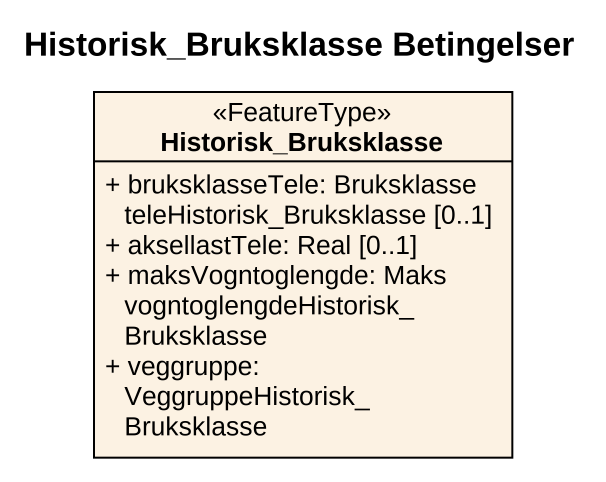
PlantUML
@startuml
title Historisk_Bruksklasse Betingelser
hide circle
hide empty members
skinparam classAttributeIconSize 0
class Historisk_Bruksklasse <<FeatureType>> {
  + bruksklasseTele: Bruksklasse teleHistorisk_Bruksklasse [0..1]
  + aksellastTele: Real [0..1]
  + maksVogntoglengde: Maks vogntoglengdeHistorisk_Bruksklasse
  + veggruppe: VeggruppeHistorisk_Bruksklasse
}
@enduml
